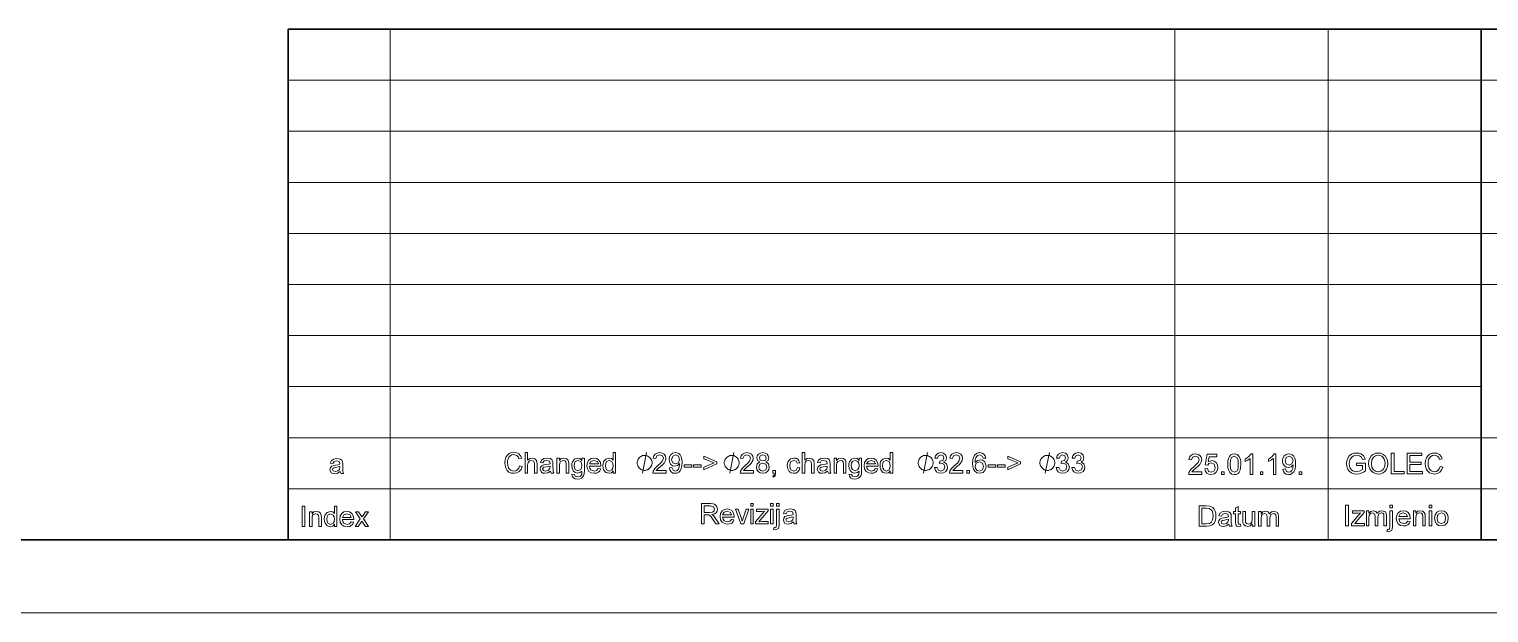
# Model space of a CAD drawing. Extents: x 0 to 297, y 0 to 420.
# Drawn here: x 124.7 to 224.7, y 0 to 40 of the extents above; entities that cross this region are included whole.
import ezdxf

# ---------------------------------------------------------------- set-up
doc = ezdxf.new("R2010")
doc.units = 0

msp = doc.modelspace()

# ---------------------------------------------------------------- linework, layer by layer
at = {"color": 7, "lineweight": 30}
for p, q in [((142.42, 40), (292, 40)), ((142.42, 40), (142.42, 5)), ((224.21, 40), (224.21, 5)), ((20, 5), (292, 5))]:
    msp.add_line(p, q, dxfattribs=at)
at = {"color": 7, "lineweight": 13}
for p, q in [((149.42, 40), (149.42, 5)), ((203.21, 40), (203.21, 5)), ((213.71, 40), (213.71, 5)), ((142.42, 36.5), (292, 36.5)), ((292, 33), (142.42, 33)), ((142.42, 29.5), (260.61, 29.5)), ((142.42, 26), (260.61, 26)), ((142.42, 22.5), (260.61, 22.5)), ((142.42, 19), (292, 19)), ((224.21, 15.5), (142.42, 15.5)), ((142.42, 12), (292, 12)), ((142.42, 8.5), (292, 8.5)), ((0, 0), (297, 0))]:
    msp.add_line(p, q, dxfattribs=at)
for points in [[(145.99, 9.68), (145.81, 9.56), (145.62, 9.52), (145.48, 9.54), (145.38, 9.6), (145.29, 9.81), (145.32, 9.95), (145.41, 10.04), (145.53, 10.1), (145.67, 10.13), (145.85, 10.15), (145.97, 10.18), (145.97, 10.23), (145.92, 10.36), (145.74, 10.42), (145.57, 10.38), (145.49, 10.24), (145.31, 10.26), (145.39, 10.44), (145.54, 10.54), (145.77, 10.57), (145.98, 10.54), (146.1, 10.46), (146.16, 10.35), (146.17, 10.19), (146.17, 9.98), (146.17, 9.79), (146.18, 9.68), (146.22, 9.54), (146.05, 9.54)], [(145.97, 10.03), (145.86, 10), (145.7, 9.97), (145.55, 9.94), (145.49, 9.89), (145.47, 9.82), (145.52, 9.72), (145.66, 9.68), (145.83, 9.72), (145.94, 9.83), (145.97, 9.97)], [(158.28, 10.07), (158.47, 10.02), (158.39, 9.82), (158.27, 9.68), (158.11, 9.59), (157.91, 9.56), (157.71, 9.58), (157.55, 9.65), (157.43, 9.76), (157.34, 9.92), (157.29, 10.1), (157.27, 10.29), (157.29, 10.49), (157.35, 10.67), (157.45, 10.81), (157.58, 10.91), (157.73, 10.98), (157.9, 11), (158.09, 10.97), (158.24, 10.89), (158.36, 10.76), (158.44, 10.59), (158.24, 10.55), (158.19, 10.68), (158.11, 10.77), (157.89, 10.84), (157.76, 10.82), (157.64, 10.76), (157.56, 10.67), (157.5, 10.56), (157.47, 10.43), (157.46, 10.29), (157.48, 10.12), (157.51, 9.98), (157.58, 9.86), (157.67, 9.78), (157.89, 9.71), (158.03, 9.74), (158.14, 9.8), (158.23, 9.91)], [(158.67, 9.58), (158.67, 10.98), (158.84, 10.98), (158.84, 10.46), (158.98, 10.57), (159.14, 10.61), (159.33, 10.56), (159.45, 10.44), (159.49, 10.22), (159.49, 9.58), (159.31, 9.58), (159.31, 10.21), (159.26, 10.4), (159.1, 10.45), (158.96, 10.41), (158.87, 10.31), (158.84, 10.12), (158.84, 9.58)], [(160.4, 9.71), (160.22, 9.59), (160.03, 9.56), (159.89, 9.58), (159.79, 9.64), (159.7, 9.85), (159.73, 9.98), (159.82, 10.08), (159.94, 10.14), (160.08, 10.16), (160.26, 10.19), (160.38, 10.22), (160.38, 10.26), (160.33, 10.4), (160.15, 10.45), (159.98, 10.41), (159.89, 10.28), (159.72, 10.3), (159.79, 10.47), (159.95, 10.57), (160.18, 10.61), (160.39, 10.58), (160.51, 10.5), (160.57, 10.38), (160.57, 10.23), (160.57, 10.01), (160.58, 9.82), (160.59, 9.71), (160.63, 9.58), (160.46, 9.58)], [(160.38, 10.06), (160.27, 10.03), (160.11, 10.01), (159.96, 9.98), (159.9, 9.93), (159.87, 9.86), (159.92, 9.75), (160.07, 9.71), (160.24, 9.76), (160.35, 9.86), (160.38, 10.01)], [(160.85, 9.58), (160.85, 10.59), (161.02, 10.59), (161.02, 10.45), (161.15, 10.57), (161.33, 10.61), (161.49, 10.58), (161.6, 10.49), (161.65, 10.36), (161.66, 10.2), (161.66, 9.58), (161.49, 9.58), (161.49, 10.19), (161.47, 10.34), (161.4, 10.42), (161.28, 10.45), (161.1, 10.38), (161.04, 10.29), (161.02, 10.12), (161.02, 9.58)], [(161.88, 9.5), (162.05, 9.48), (162.11, 9.37), (162.28, 9.33), (162.46, 9.37), (162.55, 9.5), (162.56, 9.71), (162.43, 9.61), (162.28, 9.58), (162.1, 9.62), (161.97, 9.73), (161.89, 9.89), (161.86, 10.09), (161.87, 10.23), (161.91, 10.35), (162.05, 10.54), (162.28, 10.61), (162.43, 10.57), (162.56, 10.45), (162.56, 10.59), (162.73, 10.59), (162.73, 9.72), (162.72, 9.52), (162.68, 9.38), (162.53, 9.23), (162.42, 9.18), (162.28, 9.17), (162.11, 9.19), (161.98, 9.25), (161.9, 9.36)], [(162.03, 10.1), (162.05, 9.93), (162.11, 9.82), (162.29, 9.73), (162.48, 9.82), (162.54, 9.93), (162.56, 10.09), (162.54, 10.25), (162.48, 10.36), (162.29, 10.45), (162.11, 10.36), (162.05, 10.25)], [(163.68, 9.89), (163.86, 9.87), (163.79, 9.74), (163.7, 9.64), (163.56, 9.58), (163.4, 9.56), (163.2, 9.59), (163.04, 9.69), (162.94, 9.86), (162.91, 10.08), (162.94, 10.3), (163.04, 10.47), (163.2, 10.57), (163.39, 10.61), (163.58, 10.57), (163.73, 10.47), (163.83, 10.31), (163.86, 10.09), (163.86, 10.04), (163.08, 10.04), (163.11, 9.9), (163.18, 9.8), (163.4, 9.71), (163.57, 9.76)], [(163.08, 10.2), (163.69, 10.2), (163.62, 10.37), (163.39, 10.45), (163.18, 10.38)], [(164.7, 9.58), (164.7, 9.72), (164.58, 9.6), (164.42, 9.56), (164.2, 9.62), (164.05, 9.81), (164.01, 9.94), (164, 10.08), (164.01, 10.23), (164.05, 10.36), (164.2, 10.54), (164.42, 10.61), (164.58, 10.57), (164.7, 10.46), (164.7, 10.98), (164.87, 10.98), (164.87, 9.58)], [(164.17, 10.08), (164.19, 9.92), (164.25, 9.81), (164.44, 9.71), (164.62, 9.8), (164.68, 9.91), (164.7, 10.07), (164.68, 10.24), (164.62, 10.36), (164.43, 10.45), (164.25, 10.36), (164.19, 10.25)], [(167.37, 10.28), (167.37, 10.32), (167.35, 10.42), (167.32, 10.49), (167.3, 10.53), (167.25, 10.6), (167.18, 10.67), (167.11, 10.72), (167.07, 10.74), (167, 10.77), (166.9, 10.79), (166.86, 10.79), (166.81, 10.79), (166.72, 10.77), (166.65, 10.74), (166.6, 10.72), (166.53, 10.67), (166.46, 10.6), (166.41, 10.53), (166.39, 10.49), (166.37, 10.42), (166.34, 10.32), (166.34, 10.28), (166.34, 10.23), (166.37, 10.14), (166.39, 10.07), (166.41, 10.02), (166.46, 9.95), (166.53, 9.88), (166.6, 9.83), (166.65, 9.81), (166.72, 9.79), (166.81, 9.76), (166.86, 9.76), (166.9, 9.76), (167, 9.79), (167.07, 9.81), (167.11, 9.83), (167.18, 9.88), (167.25, 9.95), (167.3, 10.02), (167.32, 10.07), (167.35, 10.14), (167.37, 10.23)], [(168.34, 9.75), (168.34, 9.58), (167.43, 9.58), (167.45, 9.7), (167.55, 9.89), (167.65, 9.99), (167.77, 10.1), (167.96, 10.26), (168.07, 10.39), (168.15, 10.59), (168.08, 10.76), (167.89, 10.82), (167.7, 10.76), (167.62, 10.57), (167.45, 10.59), (167.49, 10.76), (167.58, 10.88), (167.72, 10.95), (167.89, 10.98), (168.07, 10.95), (168.21, 10.87), (168.29, 10.74), (168.32, 10.59), (168.29, 10.43), (168.19, 10.26), (168.09, 10.15), (167.94, 10.02), (167.81, 9.91), (167.74, 9.84), (167.66, 9.75)], [(168.56, 9.93), (168.73, 9.95), (168.81, 9.77), (168.95, 9.71), (169.09, 9.75), (169.18, 9.84), (169.23, 9.99), (169.26, 10.19), (169.26, 10.23), (169.12, 10.1), (168.94, 10.04), (168.78, 10.08), (168.65, 10.17), (168.57, 10.32), (168.54, 10.5), (168.57, 10.7), (168.66, 10.85), (168.8, 10.95), (168.96, 10.98), (169.09, 10.96), (169.21, 10.91), (169.3, 10.82), (169.37, 10.7), (169.42, 10.53), (169.43, 10.31), (169.42, 10.07), (169.37, 9.88), (169.3, 9.74), (169.2, 9.64), (169.08, 9.58), (168.94, 9.56), (168.8, 9.58), (168.68, 9.66), (168.6, 9.77)], [(169.26, 10.51), (169.18, 10.74), (168.99, 10.82), (168.79, 10.73), (168.71, 10.49), (168.79, 10.28), (168.99, 10.2), (169.18, 10.28)], [(169.57, 9.99), (169.57, 10.14), (170.09, 10.14), (170.09, 9.99)], [(170.21, 9.99), (170.21, 10.14), (170.73, 10.14), (170.73, 9.99)], [(171.8, 10.2), (170.91, 9.81), (170.91, 9.99), (171.63, 10.27), (170.91, 10.55), (170.91, 10.73), (171.8, 10.34)], [(173.35, 10.28), (173.35, 10.32), (173.33, 10.42), (173.3, 10.49), (173.28, 10.53), (173.23, 10.6), (173.16, 10.67), (173.09, 10.72), (173.05, 10.74), (172.98, 10.77), (172.88, 10.79), (172.84, 10.79), (172.79, 10.79), (172.7, 10.77), (172.63, 10.74), (172.58, 10.72), (172.51, 10.67), (172.44, 10.6), (172.39, 10.53), (172.37, 10.49), (172.35, 10.42), (172.32, 10.32), (172.32, 10.28), (172.32, 10.23), (172.35, 10.14), (172.37, 10.07), (172.39, 10.02), (172.44, 9.95), (172.51, 9.88), (172.58, 9.83), (172.63, 9.81), (172.7, 9.79), (172.79, 9.76), (172.84, 9.76), (172.88, 9.76), (172.98, 9.79), (173.05, 9.81), (173.09, 9.83), (173.16, 9.88), (173.23, 9.95), (173.28, 10.02), (173.3, 10.07), (173.33, 10.14), (173.35, 10.23)], [(174.32, 9.75), (174.32, 9.58), (173.41, 9.58), (173.43, 9.7), (173.54, 9.89), (173.63, 9.99), (173.75, 10.1), (173.94, 10.26), (174.05, 10.39), (174.13, 10.59), (174.06, 10.76), (173.87, 10.82), (173.68, 10.76), (173.6, 10.57), (173.43, 10.59), (173.47, 10.76), (173.56, 10.88), (173.7, 10.95), (173.87, 10.98), (174.05, 10.95), (174.19, 10.87), (174.27, 10.74), (174.3, 10.59), (174.27, 10.43), (174.17, 10.26), (174.07, 10.15), (173.92, 10.02), (173.79, 9.91), (173.72, 9.84), (173.64, 9.75)], [(174.77, 10.34), (174.61, 10.45), (174.56, 10.62), (174.58, 10.76), (174.67, 10.88), (174.8, 10.95), (174.96, 10.98), (175.13, 10.95), (175.26, 10.87), (175.34, 10.76), (175.37, 10.62), (175.32, 10.45), (175.17, 10.34), (175.35, 10.21), (175.41, 9.98), (175.38, 9.82), (175.29, 9.68), (175.15, 9.59), (174.96, 9.56), (174.78, 9.59), (174.64, 9.68), (174.55, 9.82), (174.52, 9.99), (174.58, 10.22)], [(174.69, 9.99), (174.72, 9.85), (174.82, 9.75), (174.97, 9.71), (175.16, 9.79), (175.24, 9.98), (175.16, 10.18), (174.96, 10.26), (174.76, 10.18)], [(174.73, 10.62), (174.79, 10.47), (174.97, 10.41), (175.14, 10.47), (175.2, 10.61), (175.14, 10.76), (174.96, 10.82), (174.79, 10.76)], [(177.34, 9.95), (177.51, 9.93), (177.46, 9.77), (177.37, 9.66), (177.25, 9.58), (177.09, 9.56), (176.91, 9.59), (176.76, 9.69), (176.67, 9.86), (176.64, 10.08), (176.65, 10.23), (176.69, 10.36), (176.85, 10.55), (177.09, 10.61), (177.24, 10.59), (177.36, 10.52), (177.44, 10.42), (177.49, 10.28), (177.32, 10.26), (177.24, 10.4), (177.09, 10.45), (176.89, 10.36), (176.83, 10.25), (176.81, 10.08), (176.83, 9.92), (176.89, 9.8), (177.09, 9.71), (177.25, 9.77)], [(177.67, 9.58), (177.67, 10.98), (177.84, 10.98), (177.84, 10.46), (177.98, 10.57), (178.14, 10.61), (178.33, 10.56), (178.45, 10.44), (178.48, 10.22), (178.48, 9.58), (178.31, 9.58), (178.31, 10.21), (178.25, 10.4), (178.1, 10.45), (177.96, 10.41), (177.87, 10.31), (177.84, 10.12), (177.84, 9.58)], [(179.4, 9.71), (179.21, 9.59), (179.03, 9.56), (178.89, 9.58), (178.78, 9.64), (178.7, 9.85), (178.73, 9.98), (178.82, 10.08), (178.94, 10.14), (179.08, 10.16), (179.26, 10.19), (179.38, 10.22), (179.38, 10.26), (179.33, 10.4), (179.15, 10.45), (178.97, 10.41), (178.89, 10.28), (178.72, 10.3), (178.79, 10.47), (178.95, 10.57), (179.18, 10.61), (179.39, 10.58), (179.51, 10.5), (179.56, 10.38), (179.57, 10.23), (179.57, 10.01), (179.58, 9.82), (179.58, 9.71), (179.63, 9.58), (179.46, 9.58)], [(179.38, 10.06), (179.27, 10.03), (179.11, 10.01), (178.96, 9.98), (178.9, 9.93), (178.87, 9.86), (178.92, 9.75), (179.07, 9.71), (179.24, 9.76), (179.35, 9.86), (179.38, 10.01)], [(179.85, 9.58), (179.85, 10.59), (180.02, 10.59), (180.02, 10.45), (180.15, 10.57), (180.33, 10.61), (180.49, 10.58), (180.6, 10.49), (180.65, 10.36), (180.66, 10.2), (180.66, 9.58), (180.49, 9.58), (180.49, 10.19), (180.47, 10.34), (180.4, 10.42), (180.28, 10.45), (180.1, 10.38), (180.04, 10.29), (180.02, 10.12), (180.02, 9.58)], [(180.88, 9.5), (181.05, 9.48), (181.11, 9.37), (181.28, 9.33), (181.46, 9.37), (181.54, 9.5), (181.56, 9.71), (181.43, 9.61), (181.28, 9.58), (181.1, 9.62), (180.97, 9.73), (180.88, 9.89), (180.86, 10.09), (180.87, 10.23), (180.91, 10.35), (181.05, 10.54), (181.27, 10.61), (181.43, 10.57), (181.56, 10.45), (181.56, 10.59), (181.73, 10.59), (181.73, 9.72), (181.72, 9.52), (181.68, 9.38), (181.53, 9.23), (181.41, 9.18), (181.27, 9.17), (181.11, 9.19), (180.98, 9.25), (180.9, 9.36)], [(181.03, 10.1), (181.05, 9.93), (181.11, 9.82), (181.29, 9.73), (181.48, 9.82), (181.54, 9.93), (181.56, 10.09), (181.54, 10.25), (181.48, 10.36), (181.29, 10.45), (181.11, 10.36), (181.05, 10.25)], [(182.68, 9.89), (182.85, 9.87), (182.79, 9.74), (182.69, 9.64), (182.56, 9.58), (182.4, 9.56), (182.2, 9.59), (182.04, 9.69), (181.94, 9.86), (181.91, 10.08), (181.94, 10.3), (182.04, 10.47), (182.19, 10.57), (182.39, 10.61), (182.58, 10.57), (182.73, 10.47), (182.83, 10.31), (182.86, 10.09), (182.86, 10.04), (182.08, 10.04), (182.11, 9.9), (182.18, 9.8), (182.4, 9.71), (182.57, 9.76)], [(182.08, 10.2), (182.68, 10.2), (182.61, 10.37), (182.39, 10.45), (182.18, 10.38)], [(183.7, 9.58), (183.7, 9.72), (183.58, 9.6), (183.42, 9.56), (183.2, 9.62), (183.05, 9.81), (183.01, 9.94), (183, 10.08), (183.01, 10.23), (183.04, 10.36), (183.19, 10.54), (183.42, 10.61), (183.58, 10.57), (183.7, 10.46), (183.7, 10.98), (183.87, 10.98), (183.87, 9.58)], [(183.17, 10.08), (183.19, 9.92), (183.25, 9.81), (183.44, 9.71), (183.62, 9.8), (183.68, 9.91), (183.7, 10.07), (183.68, 10.24), (183.62, 10.36), (183.43, 10.45), (183.24, 10.36), (183.19, 10.25)], [(186.64, 10.28), (186.64, 10.32), (186.61, 10.42), (186.59, 10.49), (186.57, 10.53), (186.52, 10.6), (186.45, 10.67), (186.38, 10.72), (186.33, 10.74), (186.26, 10.77), (186.17, 10.79), (186.12, 10.79), (186.08, 10.79), (185.98, 10.77), (185.91, 10.74), (185.87, 10.72), (185.8, 10.67), (185.73, 10.6), (185.68, 10.53), (185.66, 10.49), (185.63, 10.42), (185.61, 10.32), (185.61, 10.28), (185.61, 10.23), (185.63, 10.14), (185.66, 10.07), (185.68, 10.02), (185.73, 9.95), (185.8, 9.88), (185.87, 9.83), (185.91, 9.81), (185.98, 9.79), (186.08, 9.76), (186.12, 9.76), (186.17, 9.76), (186.26, 9.79), (186.33, 9.81), (186.38, 9.83), (186.45, 9.88), (186.52, 9.95), (186.57, 10.02), (186.59, 10.07), (186.61, 10.14), (186.64, 10.23)], [(186.73, 9.95), (186.91, 9.97), (187, 9.77), (187.17, 9.71), (187.38, 9.8), (187.45, 10), (187.38, 10.18), (187.19, 10.26), (187.07, 10.24), (187.09, 10.39), (187.12, 10.39), (187.3, 10.45), (187.38, 10.62), (187.32, 10.76), (187.16, 10.82), (187.01, 10.76), (186.93, 10.59), (186.75, 10.61), (186.8, 10.76), (186.89, 10.88), (187.01, 10.95), (187.16, 10.98), (187.36, 10.93), (187.5, 10.8), (187.55, 10.62), (187.5, 10.45), (187.36, 10.34), (187.55, 10.22), (187.63, 9.99), (187.6, 9.83), (187.5, 9.69), (187.35, 9.59), (187.17, 9.56), (187, 9.59), (186.87, 9.67), (186.78, 9.79)], [(188.68, 9.75), (188.68, 9.58), (187.76, 9.58), (187.78, 9.7), (187.89, 9.89), (187.98, 9.99), (188.11, 10.1), (188.3, 10.26), (188.41, 10.39), (188.48, 10.59), (188.41, 10.76), (188.23, 10.82), (188.03, 10.76), (187.96, 10.57), (187.78, 10.59), (187.83, 10.76), (187.92, 10.88), (188.05, 10.95), (188.23, 10.98), (188.41, 10.95), (188.54, 10.87), (188.63, 10.74), (188.66, 10.59), (188.63, 10.43), (188.52, 10.26), (188.42, 10.15), (188.27, 10.02), (188.15, 9.91), (188.07, 9.84), (187.99, 9.75)], [(190.25, 10.61), (190.08, 10.59), (190.01, 10.74), (189.84, 10.82), (189.68, 10.78), (189.56, 10.62), (189.53, 10.49), (189.51, 10.31), (189.67, 10.45), (189.86, 10.49), (190.02, 10.46), (190.15, 10.37), (190.24, 10.22), (190.27, 10.04), (190.26, 9.91), (190.21, 9.79), (190.06, 9.62), (189.83, 9.56), (189.63, 9.6), (189.48, 9.72), (189.4, 9.84), (189.35, 10.02), (189.34, 10.23), (189.36, 10.48), (189.41, 10.67), (189.49, 10.82), (189.65, 10.94), (189.85, 10.98), (190, 10.95), (190.12, 10.88), (190.21, 10.76)], [(189.51, 10.04), (189.55, 9.88), (189.66, 9.76), (189.82, 9.71), (190.02, 9.8), (190.1, 10.03), (190.02, 10.26), (189.81, 10.34), (189.6, 10.26)], [(190.41, 9.99), (190.41, 10.14), (190.93, 10.14), (190.93, 9.99)], [(191.05, 9.99), (191.05, 10.14), (191.58, 10.14), (191.58, 9.99)], [(192.64, 10.2), (191.75, 9.81), (191.75, 9.99), (192.47, 10.27), (191.75, 10.55), (191.75, 10.73), (192.64, 10.34)], [(194.99, 10.28), (194.99, 10.32), (194.96, 10.42), (194.94, 10.49), (194.92, 10.53), (194.87, 10.6), (194.8, 10.67), (194.73, 10.72), (194.68, 10.74), (194.61, 10.77), (194.52, 10.79), (194.47, 10.79), (194.43, 10.79), (194.33, 10.77), (194.26, 10.74), (194.22, 10.72), (194.15, 10.67), (194.08, 10.6), (194.03, 10.53), (194.01, 10.49), (193.98, 10.42), (193.96, 10.32), (193.96, 10.28), (193.96, 10.23), (193.98, 10.14), (194.01, 10.07), (194.03, 10.02), (194.08, 9.95), (194.15, 9.88), (194.22, 9.83), (194.26, 9.81), (194.33, 9.79), (194.43, 9.76), (194.47, 9.76), (194.52, 9.76), (194.61, 9.79), (194.68, 9.81), (194.73, 9.83), (194.8, 9.88), (194.87, 9.95), (194.92, 10.02), (194.94, 10.07), (194.96, 10.14), (194.99, 10.23)], [(195.08, 9.95), (195.26, 9.97), (195.35, 9.77), (195.52, 9.71), (195.73, 9.8), (195.8, 10), (195.73, 10.18), (195.54, 10.26), (195.42, 10.24), (195.44, 10.39), (195.46, 10.39), (195.64, 10.45), (195.72, 10.62), (195.67, 10.76), (195.51, 10.82), (195.36, 10.76), (195.28, 10.59), (195.1, 10.61), (195.15, 10.76), (195.24, 10.88), (195.36, 10.95), (195.51, 10.98), (195.71, 10.93), (195.85, 10.8), (195.9, 10.62), (195.85, 10.45), (195.71, 10.34), (195.9, 10.22), (195.98, 9.99), (195.94, 9.83), (195.85, 9.69), (195.7, 9.59), (195.52, 9.56), (195.35, 9.59), (195.22, 9.67), (195.13, 9.79)], [(196.15, 9.95), (196.33, 9.97), (196.42, 9.77), (196.59, 9.71), (196.8, 9.8), (196.87, 10), (196.8, 10.18), (196.61, 10.26), (196.49, 10.24), (196.51, 10.39), (196.53, 10.39), (196.71, 10.45), (196.79, 10.62), (196.73, 10.76), (196.58, 10.82), (196.43, 10.76), (196.35, 10.59), (196.17, 10.61), (196.22, 10.76), (196.31, 10.88), (196.43, 10.95), (196.58, 10.98), (196.78, 10.93), (196.92, 10.8), (196.97, 10.62), (196.92, 10.45), (196.78, 10.34), (196.97, 10.22), (197.05, 9.99), (197.01, 9.83), (196.92, 9.69), (196.77, 9.59), (196.59, 9.56), (196.42, 9.59), (196.29, 9.67), (196.19, 9.79)], [(205.07, 9.67), (205.07, 9.49), (204.16, 9.49), (204.17, 9.61), (204.28, 9.8), (204.37, 9.9), (204.5, 10.01), (204.69, 10.18), (204.8, 10.3), (204.88, 10.51), (204.8, 10.67), (204.62, 10.74), (204.42, 10.67), (204.35, 10.48), (204.18, 10.5), (204.22, 10.67), (204.31, 10.79), (204.45, 10.87), (204.62, 10.89), (204.8, 10.86), (204.93, 10.78), (205.02, 10.66), (205.05, 10.51), (205.02, 10.34), (204.92, 10.17), (204.82, 10.07), (204.66, 9.93), (204.54, 9.82), (204.46, 9.76), (204.38, 9.67)], [(205.26, 9.86), (205.44, 9.88), (205.52, 9.69), (205.7, 9.63), (205.91, 9.72), (205.96, 9.83), (205.98, 9.96), (205.91, 10.19), (205.7, 10.27), (205.55, 10.23), (205.46, 10.13), (205.28, 10.15), (205.42, 10.87), (206.08, 10.87), (206.08, 10.7), (205.56, 10.7), (205.5, 10.34), (205.62, 10.4), (205.75, 10.43), (205.91, 10.39), (206.04, 10.3), (206.13, 10.15), (206.16, 9.97), (206.13, 9.79), (206.05, 9.64), (205.9, 9.52), (205.7, 9.47), (205.53, 9.5), (205.4, 9.58), (205.31, 9.7)], [(206.84, 10.18), (206.85, 10.41), (206.89, 10.58), (206.95, 10.72), (207.04, 10.82), (207.15, 10.87), (207.29, 10.89), (207.48, 10.85), (207.62, 10.72), (207.7, 10.51), (207.73, 10.37), (207.73, 10.18), (207.72, 9.96), (207.68, 9.78), (207.62, 9.65), (207.54, 9.55), (207.42, 9.49), (207.29, 9.47), (207.11, 9.51), (206.97, 9.61), (206.9, 9.75), (206.85, 9.94)], [(207.01, 10.18), (207.03, 9.9), (207.09, 9.73), (207.29, 9.63), (207.48, 9.73), (207.54, 9.9), (207.56, 10.18), (207.54, 10.46), (207.48, 10.63), (207.28, 10.74), (207.1, 10.64), (207.03, 10.46)], [(208.55, 9.49), (208.38, 9.49), (208.38, 10.58), (208.21, 10.46), (208.03, 10.38), (208.03, 10.54), (208.16, 10.62), (208.28, 10.71), (208.44, 10.89), (208.55, 10.89)], [(210.14, 9.49), (209.97, 9.49), (209.97, 10.58), (209.8, 10.46), (209.62, 10.38), (209.62, 10.54), (209.76, 10.62), (209.88, 10.71), (210.03, 10.89), (210.14, 10.89)], [(210.61, 9.84), (210.79, 9.86), (210.86, 9.68), (211, 9.63), (211.14, 9.66), (211.23, 9.75), (211.29, 9.9), (211.31, 10.11), (211.31, 10.14), (211.18, 10.01), (210.99, 9.96), (210.84, 9.99), (210.71, 10.09), (210.62, 10.23), (210.59, 10.42), (210.62, 10.61), (210.71, 10.76), (210.85, 10.86), (211.02, 10.89), (211.15, 10.87), (211.26, 10.82), (211.36, 10.73), (211.43, 10.61), (211.47, 10.45), (211.49, 10.22), (211.47, 9.98), (211.43, 9.8), (211.36, 9.66), (211.26, 9.56), (211.14, 9.49), (211, 9.47), (210.85, 9.5), (210.73, 9.57), (210.65, 9.69)], [(211.31, 10.42), (211.24, 10.65), (211.05, 10.74), (210.85, 10.65), (210.77, 10.41), (210.84, 10.2), (211.04, 10.11), (211.24, 10.2)], [(215.67, 10.1), (215.67, 10.25), (216.28, 10.25), (216.28, 9.73), (216.14, 9.64), (215.99, 9.57), (215.84, 9.53), (215.69, 9.51), (215.49, 9.53), (215.31, 9.6), (215.17, 9.71), (215.06, 9.85), (214.99, 10.03), (214.97, 10.23), (214.99, 10.42), (215.06, 10.6), (215.16, 10.76), (215.31, 10.87), (215.48, 10.93), (215.68, 10.95), (215.82, 10.94), (215.95, 10.9), (216.15, 10.77), (216.25, 10.54), (216.07, 10.5), (216, 10.66), (215.86, 10.76), (215.67, 10.8), (215.46, 10.76), (215.31, 10.65), (215.22, 10.52), (215.18, 10.38), (215.17, 10.23), (215.18, 10.06), (215.23, 9.92), (215.31, 9.81), (215.42, 9.73), (215.54, 9.68), (215.68, 9.67), (215.91, 9.72), (216.08, 9.82), (216.08, 10.1)], [(216.49, 10.21), (216.51, 10.43), (216.57, 10.61), (216.67, 10.76), (216.81, 10.86), (216.97, 10.93), (217.15, 10.95), (217.33, 10.93), (217.5, 10.86), (217.63, 10.75), (217.73, 10.6), (217.79, 10.43), (217.81, 10.23), (217.79, 10.03), (217.73, 9.85), (217.62, 9.7), (217.49, 9.6), (217.32, 9.53), (217.15, 9.51), (216.97, 9.54), (216.8, 9.61), (216.67, 9.72), (216.57, 9.87), (216.51, 10.04)], [(216.68, 10.21), (216.72, 9.99), (216.82, 9.81), (216.97, 9.7), (217.15, 9.67), (217.34, 9.71), (217.49, 9.82), (217.58, 9.99), (217.62, 10.23), (217.6, 10.39), (217.56, 10.53), (217.49, 10.64), (217.4, 10.73), (217.28, 10.78), (217.15, 10.8), (216.97, 10.76), (216.82, 10.66), (216.72, 10.48)], [(218.04, 9.53), (218.04, 10.93), (218.24, 10.93), (218.24, 9.69), (218.92, 9.69), (218.92, 9.53)], [(219.13, 9.53), (219.13, 10.93), (220.14, 10.93), (220.14, 10.78), (219.33, 10.78), (219.33, 10.33), (220.09, 10.33), (220.09, 10.17), (219.33, 10.17), (219.33, 9.69), (220.18, 9.69), (220.18, 9.53)], [(221.39, 10.02), (221.58, 9.98), (221.5, 9.78), (221.38, 9.63), (221.22, 9.54), (221.02, 9.51), (220.82, 9.54), (220.66, 9.6), (220.54, 9.72), (220.45, 9.87), (220.4, 10.05), (220.38, 10.24), (220.4, 10.45), (220.46, 10.62), (220.56, 10.76), (220.69, 10.87), (220.84, 10.93), (221.01, 10.95), (221.2, 10.93), (221.35, 10.85), (221.47, 10.72), (221.54, 10.55), (221.35, 10.5), (221.3, 10.64), (221.22, 10.73), (221, 10.8), (220.87, 10.78), (220.75, 10.72), (220.67, 10.63), (220.61, 10.51), (220.58, 10.38), (220.57, 10.24), (220.58, 10.08), (220.62, 9.93), (220.68, 9.82), (220.78, 9.73), (221, 9.67), (221.14, 9.69), (221.25, 9.76), (221.34, 9.87)], [(175.66, 9.58), (175.66, 9.75), (175.84, 9.75), (175.84, 9.58), (175.81, 9.39), (175.7, 9.29), (175.66, 9.36), (175.73, 9.44), (175.75, 9.58)], [(188.95, 9.58), (188.95, 9.75), (189.13, 9.75), (189.13, 9.58)], [(206.41, 9.49), (206.41, 9.67), (206.59, 9.67), (206.59, 9.49)], [(209.08, 9.49), (209.08, 9.67), (209.25, 9.67), (209.25, 9.49)], [(211.74, 9.49), (211.74, 9.67), (211.91, 9.67), (211.91, 9.49)], [(143.38, 5.92), (143.38, 7.32), (143.57, 7.32), (143.57, 5.92)], [(145.59, 5.92), (145.59, 6.07), (145.48, 5.94), (145.32, 5.9), (145.1, 5.97), (144.95, 6.15), (144.91, 6.28), (144.89, 6.42), (144.91, 6.57), (144.94, 6.7), (145.09, 6.88), (145.32, 6.95), (145.48, 6.91), (145.59, 6.8), (145.59, 7.32), (145.77, 7.32), (145.77, 5.92)], [(170.76, 6.09), (170.76, 7.49), (171.37, 7.49), (171.53, 7.48), (171.64, 7.45), (171.79, 7.32), (171.85, 7.11), (171.83, 6.97), (171.76, 6.86), (171.64, 6.78), (171.47, 6.73), (171.58, 6.66), (171.73, 6.47), (171.96, 6.09), (171.74, 6.09), (171.56, 6.38), (171.43, 6.58), (171.34, 6.67), (171.26, 6.71), (171.16, 6.71), (170.95, 6.71), (170.95, 6.09)], [(170.95, 6.87), (171.34, 6.87), (171.52, 6.89), (171.62, 6.98), (171.65, 7.11), (171.59, 7.27), (171.38, 7.34), (170.95, 7.34)], [(172.81, 6.4), (172.98, 6.38), (172.92, 6.25), (172.83, 6.15), (172.69, 6.09), (172.53, 6.07), (172.33, 6.11), (172.17, 6.21), (172.07, 6.37), (172.04, 6.59), (172.07, 6.81), (172.17, 6.98), (172.33, 7.09), (172.52, 7.12), (172.71, 7.09), (172.86, 6.99), (172.96, 6.82), (172.99, 6.6), (172.99, 6.56), (172.21, 6.56), (172.24, 6.42), (172.31, 6.31), (172.53, 6.23), (172.7, 6.27)], [(173.45, 6.09), (173.09, 7.1), (173.27, 7.1), (173.48, 6.5), (173.54, 6.29), (173.61, 6.48), (173.82, 7.1), (174, 7.1), (173.66, 6.09)], [(174.14, 7.32), (174.14, 7.49), (174.31, 7.49), (174.31, 7.32)], [(174.14, 6.09), (174.14, 7.1), (174.31, 7.1), (174.31, 6.09)], [(174.47, 6.09), (174.47, 6.24), (175.08, 6.97), (174.9, 6.95), (174.53, 6.95), (174.53, 7.1), (175.32, 7.1), (175.32, 6.99), (174.78, 6.35), (174.68, 6.23), (174.89, 6.25), (175.34, 6.25), (175.34, 6.09)], [(175.5, 7.32), (175.5, 7.49), (175.67, 7.49), (175.67, 7.32)], [(175.5, 6.09), (175.5, 7.1), (175.67, 7.1), (175.67, 6.09)], [(175.7, 5.7), (175.73, 5.85), (175.81, 5.84), (175.88, 5.87), (175.91, 6.05), (175.91, 7.1), (176.08, 7.1), (176.08, 6.04), (176.07, 5.88), (176.03, 5.78), (175.83, 5.68)], [(175.91, 7.32), (175.91, 7.49), (176.08, 7.49), (176.08, 7.32)], [(177.07, 6.23), (176.88, 6.11), (176.7, 6.07), (176.56, 6.09), (176.45, 6.15), (176.37, 6.36), (176.4, 6.49), (176.48, 6.59), (176.6, 6.65), (176.75, 6.67), (176.92, 6.7), (177.05, 6.73), (177.05, 6.77), (177, 6.91), (176.81, 6.97), (176.64, 6.93), (176.56, 6.79), (176.38, 6.81), (176.46, 6.98), (176.61, 7.09), (176.85, 7.12), (177.06, 7.09), (177.18, 7.01), (177.23, 6.89), (177.24, 6.74), (177.24, 6.52), (177.24, 6.34), (177.25, 6.23), (177.3, 6.09), (177.12, 6.09)], [(204.88, 5.93), (204.88, 7.33), (205.36, 7.33), (205.6, 7.31), (205.81, 7.21), (205.9, 7.1), (205.97, 6.97), (206.01, 6.82), (206.03, 6.64), (206.02, 6.49), (205.99, 6.36), (205.9, 6.15), (205.77, 6.02), (205.6, 5.95), (205.38, 5.93)], [(205.07, 6.09), (205.36, 6.09), (205.58, 6.11), (205.7, 6.19), (205.8, 6.37), (205.82, 6.49), (205.83, 6.64), (205.81, 6.84), (205.76, 6.99), (205.59, 7.15), (205.36, 7.18), (205.07, 7.18)], [(207.72, 6.08), (207.74, 5.93), (207.61, 5.91), (207.46, 5.94), (207.39, 6.02), (207.37, 6.22), (207.37, 6.79), (207.23, 6.79), (207.23, 6.94), (207.37, 6.94), (207.37, 7.19), (207.54, 7.29), (207.54, 6.94), (207.72, 6.94), (207.72, 6.79), (207.54, 6.79), (207.54, 6.2), (207.55, 6.11), (207.58, 6.08), (207.64, 6.07)], [(214.92, 5.97), (214.92, 7.37), (215.11, 7.37), (215.11, 5.97)], [(217.95, 7.2), (217.95, 7.37), (218.13, 7.37), (218.13, 7.2)], [(220.65, 7.2), (220.65, 7.37), (220.82, 7.37), (220.82, 7.2)], [(143.88, 5.92), (143.88, 6.93), (144.06, 6.93), (144.06, 6.79), (144.19, 6.91), (144.37, 6.95), (144.53, 6.92), (144.64, 6.83), (144.69, 6.7), (144.7, 6.54), (144.7, 5.92), (144.52, 5.92), (144.52, 6.53), (144.51, 6.68), (144.44, 6.76), (144.32, 6.79), (144.14, 6.73), (144.08, 6.63), (144.06, 6.46), (144.06, 5.92)], [(145.07, 6.42), (145.09, 6.26), (145.15, 6.15), (145.33, 6.05), (145.52, 6.14), (145.58, 6.25), (145.59, 6.41), (145.58, 6.58), (145.52, 6.7), (145.33, 6.79), (145.14, 6.7), (145.09, 6.59)], [(146.74, 6.23), (146.91, 6.21), (146.85, 6.08), (146.75, 5.98), (146.62, 5.92), (146.46, 5.9), (146.25, 5.93), (146.1, 6.04), (146, 6.2), (145.96, 6.42), (146, 6.64), (146.1, 6.81), (146.25, 6.91), (146.45, 6.95), (146.63, 6.92), (146.79, 6.81), (146.88, 6.65), (146.92, 6.43), (146.92, 6.39), (146.14, 6.39), (146.17, 6.24), (146.24, 6.14), (146.46, 6.05), (146.63, 6.1)], [(146.14, 6.54), (146.74, 6.54), (146.67, 6.71), (146.45, 6.79), (146.23, 6.72)], [(147.01, 5.92), (147.37, 6.43), (147.03, 6.93), (147.24, 6.93), (147.41, 6.69), (147.48, 6.58), (147.56, 6.68), (147.73, 6.93), (147.94, 6.93), (147.58, 6.43), (147.93, 5.92), (147.72, 5.92), (147.51, 6.22), (147.48, 6.27), (147.22, 5.92)], [(172.21, 6.71), (172.82, 6.71), (172.75, 6.88), (172.52, 6.97), (172.31, 6.9)], [(177.05, 6.58), (176.93, 6.55), (176.77, 6.52), (176.63, 6.49), (176.56, 6.44), (176.54, 6.37), (176.59, 6.27), (176.74, 6.23), (176.91, 6.27), (177.02, 6.37), (177.05, 6.52)], [(206.9, 6.07), (206.72, 5.95), (206.54, 5.91), (206.39, 5.93), (206.29, 5.99), (206.2, 6.2), (206.23, 6.33), (206.32, 6.43), (206.44, 6.49), (206.59, 6.51), (206.76, 6.54), (206.88, 6.57), (206.88, 6.61), (206.84, 6.75), (206.65, 6.81), (206.48, 6.77), (206.4, 6.63), (206.22, 6.65), (206.3, 6.82), (206.45, 6.93), (206.68, 6.96), (206.89, 6.93), (207.01, 6.85), (207.07, 6.73), (207.08, 6.58), (207.08, 6.36), (207.08, 6.18), (207.09, 6.07), (207.14, 5.93), (206.96, 5.93)], [(206.88, 6.42), (206.77, 6.39), (206.61, 6.36), (206.47, 6.33), (206.4, 6.28), (206.38, 6.21), (206.43, 6.11), (206.57, 6.07), (206.75, 6.11), (206.85, 6.21), (206.88, 6.36)], [(208.52, 5.93), (208.52, 6.09), (208.38, 5.96), (208.21, 5.91), (208.05, 5.95), (207.94, 6.03), (207.88, 6.16), (207.87, 6.32), (207.87, 6.94), (208.05, 6.94), (208.05, 6.39), (208.06, 6.21), (208.13, 6.11), (208.25, 6.07), (208.39, 6.11), (208.49, 6.21), (208.52, 6.41), (208.52, 6.94), (208.69, 6.94), (208.69, 5.93)], [(208.94, 5.93), (208.94, 6.94), (209.12, 6.94), (209.12, 6.79), (209.24, 6.91), (209.42, 6.96), (209.6, 6.91), (209.69, 6.78), (209.83, 6.92), (210.01, 6.96), (210.24, 6.88), (210.3, 6.77), (210.32, 6.62), (210.32, 5.93), (210.15, 5.93), (210.15, 6.56), (210.13, 6.71), (210.07, 6.78), (209.97, 6.81), (209.79, 6.74), (209.72, 6.51), (209.72, 5.93), (209.55, 5.93), (209.55, 6.58), (209.5, 6.75), (209.37, 6.81), (209.23, 6.77), (209.15, 6.66), (209.12, 6.45), (209.12, 5.93)], [(215.33, 5.97), (215.33, 6.12), (215.94, 6.85), (215.76, 6.83), (215.38, 6.83), (215.38, 6.98), (216.18, 6.98), (216.18, 6.87), (215.64, 6.23), (215.54, 6.11), (215.75, 6.13), (216.2, 6.13), (216.2, 5.97)], [(216.34, 5.97), (216.34, 6.98), (216.51, 6.98), (216.51, 6.83), (216.64, 6.95), (216.81, 7), (216.99, 6.95), (217.09, 6.82), (217.23, 6.96), (217.4, 7), (217.64, 6.92), (217.7, 6.81), (217.72, 6.66), (217.72, 5.97), (217.54, 5.97), (217.54, 6.6), (217.53, 6.75), (217.47, 6.82), (217.36, 6.85), (217.19, 6.78), (217.12, 6.55), (217.12, 5.97), (216.94, 5.97), (216.94, 6.62), (216.9, 6.79), (216.76, 6.85), (216.63, 6.81), (216.54, 6.7), (216.51, 6.49), (216.51, 5.97)], [(217.75, 5.58), (217.78, 5.73), (217.85, 5.72), (217.93, 5.75), (217.95, 5.93), (217.95, 6.98), (218.13, 6.98), (218.13, 5.92), (218.11, 5.76), (218.08, 5.66), (217.88, 5.56)], [(219.17, 6.28), (219.34, 6.26), (219.28, 6.13), (219.18, 6.03), (219.05, 5.97), (218.88, 5.95), (218.68, 5.99), (218.52, 6.09), (218.42, 6.25), (218.39, 6.47), (218.42, 6.69), (218.52, 6.86), (218.68, 6.97), (218.87, 7), (219.06, 6.97), (219.21, 6.87), (219.31, 6.7), (219.34, 6.48), (219.34, 6.44), (218.57, 6.44), (218.6, 6.3), (218.66, 6.19), (218.89, 6.11), (219.06, 6.15)], [(218.57, 6.59), (219.17, 6.59), (219.1, 6.76), (218.87, 6.85), (218.66, 6.78)], [(219.56, 5.97), (219.56, 6.98), (219.73, 6.98), (219.73, 6.84), (219.86, 6.96), (220.04, 7), (220.2, 6.97), (220.31, 6.88), (220.36, 6.76), (220.37, 6.59), (220.37, 5.97), (220.2, 5.97), (220.2, 6.58), (220.18, 6.73), (220.11, 6.82), (219.99, 6.85), (219.81, 6.78), (219.75, 6.68), (219.73, 6.52), (219.73, 5.97)], [(220.65, 5.97), (220.65, 6.98), (220.82, 6.98), (220.82, 5.97)], [(221.02, 6.48), (221.05, 6.72), (221.17, 6.89), (221.31, 6.97), (221.48, 7), (221.67, 6.97), (221.82, 6.87), (221.92, 6.7), (221.95, 6.49), (221.93, 6.32), (221.89, 6.19), (221.72, 6.01), (221.48, 5.95), (221.29, 5.99), (221.14, 6.09), (221.05, 6.25)], [(221.19, 6.48), (221.21, 6.32), (221.27, 6.2), (221.48, 6.11), (221.69, 6.2), (221.75, 6.32), (221.77, 6.48), (221.75, 6.64), (221.69, 6.75), (221.48, 6.85), (221.27, 6.75), (221.21, 6.64)]]:
    msp.add_lwpolyline(points, close=True, dxfattribs=at)
for points in [[(166.72, 9.58), (167, 10.98)], [(172.7, 9.58), (172.98, 10.98)], [(185.98, 9.58), (186.26, 10.98)], [(194.33, 9.58), (194.61, 10.98)]]:
    msp.add_lwpolyline(points, dxfattribs=at)

doc.saveas('drawing.dxf')
